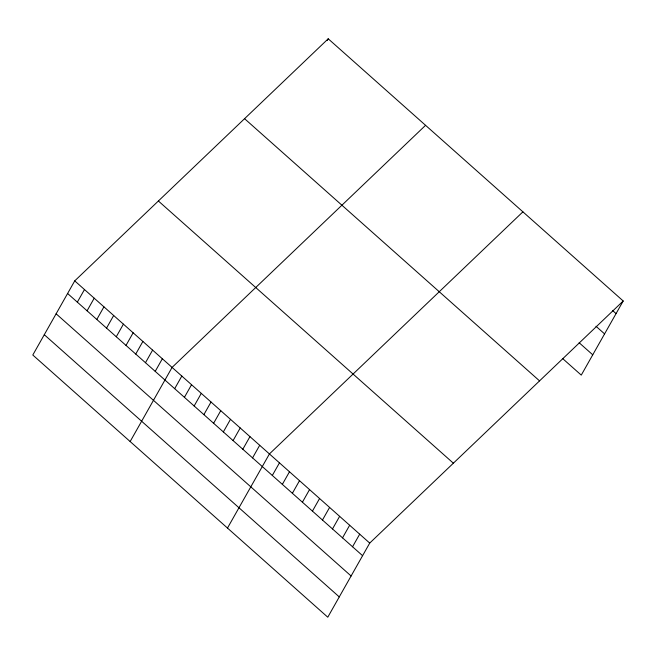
<?xml version="1.0" encoding="UTF-8"?>
<svg xmlns="http://www.w3.org/2000/svg" width="656" height="656" viewBox="0 0 656 656"><rect width="100%" height="100%" fill="white"/><g stroke="black" fill="none" stroke-linecap="round" stroke-linejoin="round"><path stroke-width="0.98" d="M74.735 280.883L32.8 355.011L327.779 617.206L369.722 543.086L623.2 300.989L328.221 38.794L74.735 280.883L369.722 543.086M77.334 302.145L84.476 289.542M87.076 310.805L94.21 298.193M96.809 319.456L103.943 306.844M106.543 328.107L113.677 315.495M116.276 336.758L123.41 324.146M126.009 345.409L133.143 332.797M135.743 354.068L142.877 341.456M327.27 40.475L328.221 38.794M145.476 362.719L152.61 350.107M155.21 371.37L162.344 358.758M130.142 441.537L172.085 367.409L425.564 125.321M174.685 388.672L181.819 376.06M184.418 397.323L191.552 384.719M194.151 405.982L201.285 393.37M203.885 414.633L211.019 402.021M213.618 423.284L220.752 410.672M223.352 431.935L230.486 419.323M233.085 440.586L240.219 427.974M242.818 449.245L249.952 436.634M252.56 457.896L259.694 445.285M227.484 528.064L269.427 453.936L522.906 211.839M272.322 475.461L279.456 462.849M282.351 484.374L289.485 471.762M292.379 493.287L299.513 480.676M302.408 502.201L309.542 489.597M312.436 511.122L319.57 498.511M322.465 520.036L329.599 507.424M332.494 528.949L339.628 516.338M342.522 537.863L349.656 525.251M352.551 546.776L359.693 534.164M623.2 300.989L581.265 375.117L562.635 358.561M612.483 310.411L616.066 313.601M595.984 326.262L604.578 333.896M579.133 342.719L592.745 354.814M244.573 118.687L539.552 380.882M158.391 200.998L453.37 463.193M67.601 293.494L362.588 555.689M56.121 313.798L351.099 575.993M44.288 334.708L339.267 596.911"/></g></svg>
